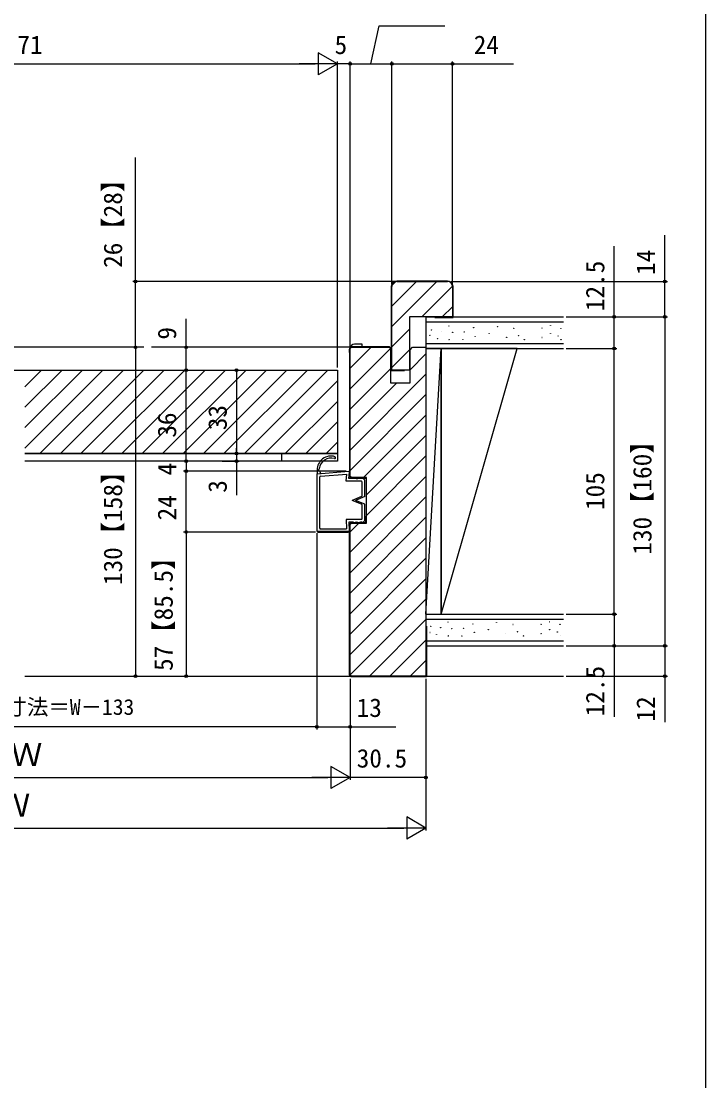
# Model space of a CAD drawing. Units: millimetres, scale not verified. Extents: x -438 to 438, y -652 to 649.
# Drawn here: x 166.9 to 437.5, y -62.9 to 355.9 of the extents above; entities that cross this region are included whole.
import ezdxf
from ezdxf.enums import TextEntityAlignment as Align

# ---------------------------------------------------------------- set-up
doc = ezdxf.new("R2010")
doc.units = ezdxf.units.MM
doc.header["$LTSCALE"] = 4
for name, color, linetype in [('0-2_YKK_12', 2, 'Continuous'), ('0-3_YKK_13', 4, 'Continuous'), ('0-5_YKK_D', 6, 'Continuous'), ('0-6_YKK_ZWAK', 7, 'Continuous'), ('0-7_YSS_K', 3, 'Continuous'), ('0-8_YSS_KE', 3, 'Continuous')]:
    doc.layers.add(name, color=color, linetype=linetype)
doc.styles.add('ＭＳ ゴシック', font='')
doc.styles.get('ＭＳ ゴシック').set_extended_font_data('MS Gothic')

msp = doc.modelspace()

# ---------------------------------------------------------------- linework, layer by layer
at = {"layer": '0-2_YKK_12'}
for p, q in [((215.397, 227.03), (36.68, 227.03)), ((297.397, 227.03), (218.397, 227.03)), ((41.897, 218.03), (215.397, 218.03)), ((168.397, 211.47), (174.957, 218.03)), ((168.397, 203.387), (183.04, 218.03)), ((168.397, 195.305), (191.122, 218.03)), ((168.397, 187.223), (199.204, 218.03)), ((174.286, 185.03), (207.286, 218.03)), ((182.369, 185.03), (215.369, 218.03)), ((190.451, 185.03), (223.451, 218.03)), ((198.533, 185.03), (231.533, 218.03)), ((206.615, 185.03), (239.615, 218.03)), ((214.698, 185.03), (247.698, 218.03)), ((218.397, 218.03), (291.897, 218.03)), ((222.78, 185.03), (255.78, 218.03)), ((230.862, 185.03), (263.862, 218.03)), ((238.944, 185.03), (271.944, 218.03)), ((247.026, 185.03), (280.026, 218.03)), ((255.109, 185.03), (288.109, 218.03)), ((291.897, 218.03), (291.897, 185.03)), ((263.191, 185.03), (291.897, 213.736)), ((271.273, 185.03), (291.897, 205.654)), ((279.355, 185.03), (291.897, 197.572)), ((287.438, 185.03), (291.897, 189.49)), ((168.397, 185.03), (291.897, 185.03)), ((283.697, 177.017), (283.697, 154.528)), ((296.696, 154.558), (296.606, 157.055)), ((284.197, 154.028), (296.197, 154.028)), ((168.397, 97.03), (297.098, 97.03))]:
    msp.add_line(p, q, dxfattribs=at)
for centre, start, end in [((284.197, 154.528), 180, 270), ((296.197, 154.528), 270, 3.44813)]:
    msp.add_arc(centre, 0.5, start, end, dxfattribs=at)
at = {"layer": '0-3_YKK_13'}
for p, q in [((296.697, 225.03), (296.697, 226.23)), ((301.697, 227.23), (298.697, 227.23)), ((291.897, 185.03), (168.397, 185.03)), ((269.897, 182.03), (269.897, 185.03)), ((291.897, 185.03), (291.897, 182.03)), ((291.897, 182.03), (168.397, 182.03)), ((283.847, 178.528), (283.847, 177.028)), ((283.847, 177.028), (296.347, 178.028)), ((283.847, 154.528), (283.847, 177.028)), ((283.847, 154.528), (283.847, 176.564)), ((285.047, 177.734), (285.047, 177.124)), ((285.171, 176.089), (295.596, 176.909)), ((295.282, 174.078), (295.596, 176.909)), ((296.397, 175.128), (296.697, 177.657)), ((284.897, 155.528), (284.897, 175.79)), ((301.347, 174.078), (295.282, 174.078)), ((298.297, 175.128), (296.397, 175.128)), ((299.297, 175.128), (298.297, 175.528)), ((298.297, 175.528), (298.297, 175.128)), ((299.297, 175.128), (299.997, 175.128)), ((300.997, 175.128), (299.997, 175.528)), ((299.997, 175.528), (299.997, 175.128)), ((301.697, 175.128), (300.997, 175.128)), ((301.647, 168.341), (301.647, 173.778)), ((301.697, 175.528), (302.697, 174.528)), ((301.697, 175.528), (301.697, 175.128)), ((302.697, 168.028), (302.697, 174.528)), ((301.461, 168.064), (297.697, 166.528)), ((302.697, 168.028), (299.021, 166.528)), ((301.461, 164.993), (297.697, 166.528)), ((302.697, 165.028), (299.021, 166.528)), ((301.647, 159.278), (301.647, 164.715)), ((302.697, 158.528), (302.697, 165.028)), ((285.197, 155.228), (295.454, 155.228)), ((301.347, 158.978), (295.282, 158.978)), ((295.282, 158.978), (295.454, 155.228)), ((296.397, 157.928), (296.547, 154.549)), ((298.297, 157.928), (296.397, 157.928)), ((299.297, 157.928), (298.297, 157.528)), ((298.297, 157.528), (298.297, 157.928)), ((299.297, 157.928), (299.997, 157.928)), ((300.997, 157.928), (299.997, 157.528)), ((299.997, 157.528), (299.997, 157.928)), ((301.697, 157.928), (300.997, 157.928)), ((301.697, 157.528), (302.697, 158.528)), ((301.697, 157.528), (301.697, 157.928)), ((296.197, 154.178), (284.197, 154.178))]:
    msp.add_line(p, q, dxfattribs=at)
msp.add_lwpolyline([(301.697, 227.23), (301.697, 228.23), (298.697, 228.23)], dxfattribs=at)
for centre, radius, start, end in [((298.697, 226.23), 2, 90, 167.59897), ((289.347, 178.528), 5.5, 73.48217, 180), ((289.347, 178.528), 4.7, 73.48217, 173.85561), ((290.797, 183.418), 0.4, 253.48217, 0), ((290.797, 183.418), 0.4, 0, 73.48217), ((284.647, 178.528), 0.3, 116.88027, 262.81924), ((284.376, 179.063), 0.3, 296.88027, 353.85561), ((284.547, 177.734), 0.5, 0, 82.81924), ((285.197, 175.79), 0.3, 94.96974, 180), ((296.347, 177.678), 0.35, 356.55187, 90), ((301.347, 173.778), 0.3, 0, 90), ((301.347, 168.341), 0.3, 292.195, 0), ((301.347, 164.715), 0.3, 0, 67.805), ((301.347, 159.278), 0.3, 270, 0), ((285.197, 155.528), 0.3, 180, 270), ((284.197, 154.528), 0.35, 180, 270), ((296.197, 154.528), 0.35, 270, 3.44813)]:
    msp.add_arc(centre, radius, start, end, dxfattribs=at)
at = {"layer": '0-5_YKK_D'}
for p, q in [((291.897, 339.03), (284.32, 343.405)), ((284.32, 343.405), (284.32, 334.655)), ((291.897, 219.03), (291.897, 340.03)), ((296.897, 227.53), (296.897, 340.03)), ((313.397, 252.03), (313.397, 340.03)), ((337.397, 252.03), (337.397, 340.03)), ((50.647, 339.03), (283.147, 339.03)), ((291.897, 339.03), (276.742, 339.03)), ((291.897, 339.03), (284.32, 334.655)), ((296.897, 339.03), (291.897, 339.03)), ((296.897, 339.03), (313.397, 339.03)), ((314.397, 253.03), (211.06, 253.03)), ((336.795, 253.03), (422.295, 253.03)), ((382.295, 239.03), (422.295, 239.03)), ((383.795, 239.03), (422.295, 239.03)), ((421.295, 239.03), (421.295, 109.03)), ((212.06, 227.03), (212.06, 97.03)), ((382.295, 226.53), (402.295, 226.53)), ((401.295, 121.53), (401.295, 226.53)), ((203.06, 218.03), (253.06, 218.03)), ((232.06, 182.03), (232.06, 218.03)), ((252.06, 218.03), (252.06, 185.03)), ((203.06, 185.03), (253.06, 185.03)), ((246.36, 185.03), (253.06, 185.03)), ((252.06, 185.03), (252.06, 187.155)), ((252.06, 185.03), (252.06, 182.03)), ((232.06, 182.03), (232.06, 178.028)), ((246.36, 182.03), (253.06, 182.03)), ((252.06, 182.03), (252.06, 168.584)), ((295.347, 178.028), (231.06, 178.028)), ((232.06, 154.028), (232.06, 178.028)), ((283.197, 154.028), (231.06, 154.028)), ((232.06, 154.028), (232.06, 97.03)), ((283.697, 153.528), (283.697, 76.03)), ((283.697, 153.528), (283.697, 76.03)), ((382.295, 121.53), (402.295, 121.53)), ((382.295, 121.53), (402.295, 121.53)), ((382.295, 109.03), (422.295, 109.03)), ((382.295, 109.03), (422.295, 109.03)), ((382.295, 109.03), (402.295, 109.03)), ((382.295, 97.03), (422.295, 97.03)), ((296.897, 96.03), (296.897, 56.03)), ((296.897, 96.03), (296.897, 56.03)), ((296.897, 96.03), (296.897, 76.03)), ((326.897, 96.03), (326.897, 36.03)), ((326.897, 96.03), (326.897, 56.03)), ((283.697, 77.03), (96.097, 77.03)), ((296.897, 57.03), (289.32, 61.405)), ((289.32, 61.405), (289.32, 52.655)), ((45.647, 57.03), (288.147, 57.03)), ((296.897, 57.03), (281.742, 57.03)), ((296.897, 57.03), (289.32, 52.655)), ((326.897, 57.03), (296.897, 57.03)), ((326.897, 37.03), (319.32, 41.405)), ((319.32, 41.405), (319.32, 32.655)), ((15.647, 37.03), (318.147, 37.03)), ((326.897, 37.03), (311.742, 37.03)), ((326.897, 37.03), (319.32, 32.655))]:
    msp.add_line(p, q, dxfattribs=at)
for points in [[(305.147, 339.03), (308.434, 354.03), (334.334, 354.03)], [(313.397, 339.03), (337.397, 339.03), (361.546, 339.03)], [(212.06, 227.03), (212.06, 253.03), (212.06, 301.991)], [(421.295, 239.03), (421.295, 253.03), (421.295, 271.412)], [(401.295, 226.53), (401.295, 239.03), (401.295, 267.055)], [(232.06, 218.03), (232.06, 227.03), (232.06, 238.237)], [(401.295, 121.53), (401.295, 109.03), (401.295, 81.005)], [(421.295, 109.03), (421.295, 97.03), (421.295, 78.932)], [(283.697, 77.03), (296.897, 77.03), (314.995, 77.03)]]:
    msp.add_lwpolyline(points, dxfattribs=at)
for centre in [(296.897, 339.03), (296.897, 339.03), (313.397, 339.03), (313.397, 339.03), (337.397, 339.03), (212.06, 253.03), (421.295, 253.03), (401.295, 239.03), (421.295, 239.03), (421.295, 239.03), (212.06, 227.03), (212.06, 227.03), (232.06, 227.03), (401.295, 226.53), (401.295, 226.53), (232.06, 218.03), (232.06, 218.03), (252.06, 218.03), (252.06, 185.03), (252.06, 185.03), (232.06, 182.03), (232.06, 182.03), (252.06, 182.03), (232.06, 178.028), (232.06, 178.028), (232.06, 154.028), (232.06, 154.028), (401.295, 121.53), (401.295, 121.53), (401.295, 109.03), (421.295, 109.03), (421.295, 109.03), (212.06, 97.03), (232.06, 97.03), (421.295, 97.03), (283.697, 77.03), (283.697, 77.03), (296.897, 77.03), (326.897, 57.03)]:
    msp.add_circle(centre, 0.531, dxfattribs=at)
at = {"layer": '0-6_YKK_ZWAK'}
msp.add_lwpolyline([(-437.5, -652.2), (437.5, -652.2), (437.5, 622.8)], dxfattribs=at)
at = {"layer": '0-7_YSS_K'}
for p, q in [((313.397, 243.318), (323.109, 253.03)), ((313.397, 235.236), (331.191, 253.03)), ((313.441, 251.444), (314.983, 252.986)), ((325.273, 239.03), (337.394, 251.15)), ((333.355, 239.03), (337.397, 243.072)), ((326.897, 239.03), (381.295, 239.03)), ((326.897, 239.03), (326.897, 226.53)), ((326.897, 237.03), (381.295, 237.03)), ((313.397, 227.154), (320.397, 234.154)), ((296.897, 218.736), (305.191, 227.03)), ((296.897, 210.654), (312.835, 226.592)), ((326.897, 228.53), (381.295, 228.53)), ((326.897, 121.53), (332.897, 226.53)), ((326.897, 226.53), (381.295, 226.53)), ((332.897, 121.53), (362.897, 226.53)), ((313.397, 219.072), (320.397, 226.072)), ((320.597, 218.19), (326.897, 224.49)), ((296.897, 202.572), (312.897, 218.572)), ((296.897, 186.407), (326.897, 216.407)), ((296.897, 194.49), (315.438, 213.03)), ((296.897, 178.325), (326.897, 208.325)), ((302.184, 175.53), (326.897, 200.243)), ((303.397, 168.661), (326.897, 192.161)), ((303.397, 160.578), (326.897, 184.078)), ((296.897, 145.996), (326.897, 175.996)), ((296.897, 137.914), (326.897, 167.914)), ((296.897, 129.832), (326.897, 159.832)), ((296.897, 154.078), (300.349, 157.53)), ((296.897, 121.749), (326.897, 151.749)), ((296.897, 113.667), (326.897, 143.667)), ((296.897, 105.585), (326.897, 135.585)), ((296.911, 97.516), (326.897, 127.503)), ((326.897, 121.53), (381.295, 121.53)), ((326.897, 121.53), (326.897, 109.03)), ((304.507, 97.03), (326.897, 119.421)), ((326.897, 119.53), (381.295, 119.53)), ((312.589, 97.03), (326.897, 111.338)), ((326.897, 111.03), (381.295, 111.03)), ((326.897, 109.03), (381.295, 109.03)), ((320.671, 97.03), (326.897, 103.256)), ((326.897, 97.03), (381.295, 97.03))]:
    msp.add_line(p, q, dxfattribs=at)
msp.add_lwpolyline([(332.897, 121.53), (332.897, 226.53), (326.897, 226.53), (326.897, 121.53)], close=True, dxfattribs=at)
msp.add_lwpolyline([(362.897, 226.53), (332.897, 226.53), (332.897, 121.53), (362.897, 121.53)], dxfattribs=at)
for centre in [(335.924, 235.459), (345.754, 234.765), (355.121, 235.228), (361.598, 234.534), (372.757, 234.605), (376.126, 235.576), (380.197, 234.555), (328.466, 231.805), (329.101, 233.84), (331.414, 230.486), (333.033, 233.262), (337.427, 232.915), (342.053, 233.03), (346.332, 231.411), (351.883, 232.452), (358.822, 230.949), (363.448, 231.642), (372.757, 230.916), (376.126, 232.457), (379.149, 231.532), (336.04, 230.023), (341.475, 230.023), (365.761, 230.023), (380.297, 230.03), (335.575, 118.408), (345.405, 117.714), (354.772, 118.177), (361.248, 117.483), (372.407, 117.554), (375.777, 118.525), (379.848, 117.504), (328.466, 114.305), (328.751, 116.789), (331.064, 113.435), (332.683, 116.211), (337.078, 115.864), (341.704, 115.979), (345.983, 114.36), (351.534, 115.401), (358.473, 113.898), (363.099, 114.591), (372.407, 113.865), (375.777, 115.406), (378.8, 114.481), (335.69, 112.972), (341.126, 112.972), (365.411, 112.972), (379.948, 112.979)]:
    msp.add_circle(centre, 0.05, dxfattribs=at)
at = {"layer": '0-8_YSS_KE'}
for p, q in [((335.397, 253.23), (315.397, 253.23)), ((315.397, 253.03), (335.397, 253.03)), ((303.197, 172.83), (303.397, 172.83))]:
    msp.add_line(p, q, dxfattribs=at)
for points in [[(313.197, 251.03), (313.197, 217.83), (318.397, 217.83), (318.397, 218.03)], [(320.397, 218.03), (313.397, 218.03), (313.397, 251.03)], [(337.397, 251.03), (337.397, 239.03), (320.397, 239.03), (320.397, 218.03)], [(330.397, 239.03), (330.397, 238.83), (337.597, 238.83), (337.597, 251.03)], [(312.897, 222.23), (313.097, 222.23), (313.097, 226.613), (312.48, 227.23), (297.314, 227.23), (296.697, 226.613), (296.697, 175.947), (297.314, 175.33), (303.197, 175.33), (303.197, 172.83)], [(326.881, 116.83), (327.081, 116.83), (327.081, 96.83), (297.298, 96.83), (296.681, 97.447), (296.681, 157.113), (297.298, 157.73), (303.181, 157.73), (303.181, 160.23), (303.381, 160.23)]]:
    msp.add_lwpolyline(points, dxfattribs=at)
msp.add_lwpolyline([(303.397, 175.53), (297.397, 175.53), (296.897, 176.03), (296.897, 226.53), (297.397, 227.03), (312.397, 227.03), (312.897, 226.53), (312.897, 222.03), (312.897, 213.03), (320.597, 213.03), (320.597, 226.03), (321.597, 227.03), (326.897, 227.03), (326.897, 116.83), (326.897, 97.03), (297.397, 97.03), (296.897, 97.53), (296.897, 157.03), (297.397, 157.53), (303.397, 157.53)], close=True, dxfattribs=at)
for centre, radius, start, end in [((315.397, 251.03), 2.2, 90, 180), ((315.397, 251.03), 2, 90, 180), ((335.397, 251.03), 2.2, 360, 90), ((335.397, 251.03), 2, 0, 90)]:
    msp.add_arc(centre, radius, start, end, dxfattribs=at)

# ---------------------------------------------------------------- texts
at = {"layer": '0-5_YKK_D', "style": 'ＭＳ ゴシック'}
for s, height, p in [('DW＝W－71', 7.331, (130.448, 340.73)), ('5', 7.331, (290.761, 340.73)), ('24', 7.331, (345.755, 340.73)), ('有効開口寸法＝W－133', 6.232, (126.633, 79.889)), ('13', 7.331, (299.488, 78.73)), ('ＵＷ', 9.164, (150.278, 58.73)), ('30.5', 7.331, (299.511, 58.73)), ('Ｗ', 9.164, (158.019, 38.73))]:
    msp.add_text(s, height=height, dxfattribs=at).set_placement(p, align=Align.BOTTOM_LEFT)
for s, p in [('26【28】', (208.996, 258.416)), ('14', (419.595, 255.621)), ('12.5', (399.595, 241.321)), ('9', (230.36, 230.059)), ('33', (250.36, 194.257)), ('36', (230.36, 191.286)), ('130【160】', (418.231, 145.053)), ('4', (230.36, 176.364)), ('130【158】', (208.996, 133.053)), ('105', (399.595, 162.723)), ('3', (250.36, 169.546)), ('24', (230.36, 158.613)), ('57【85.5】', (228.996, 99.109)), ('12.5', (399.595, 81.171)), ('12', (419.595, 79.098))]:
    msp.add_text(s, height=7.331, rotation=90, dxfattribs=at).set_placement(p, align=Align.BOTTOM_LEFT)

doc.saveas('drawing.dxf')
